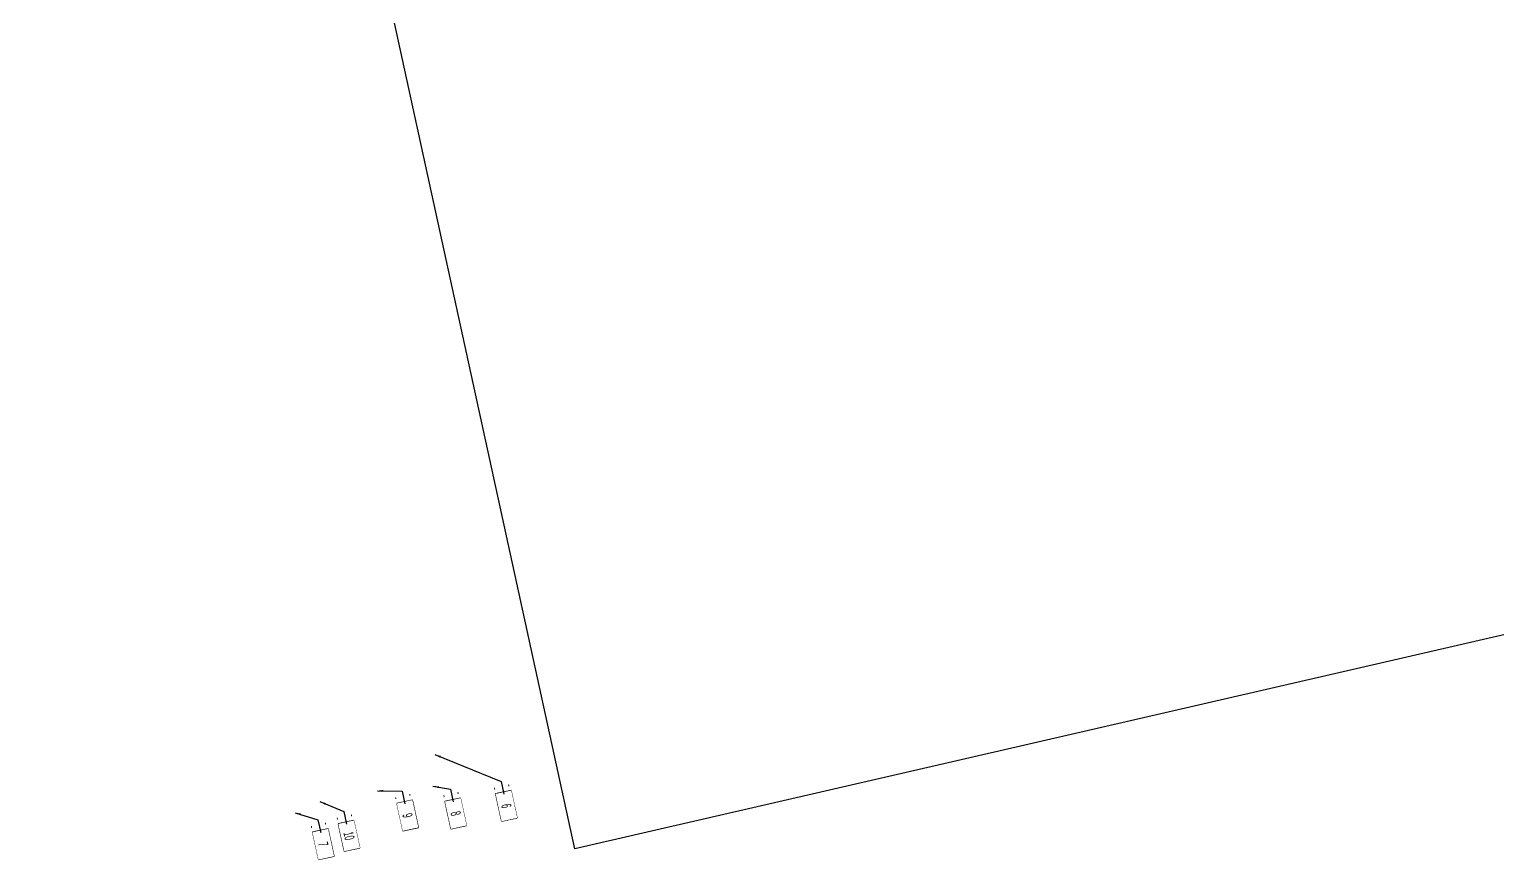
# Model space of a CAD drawing. Header units: metres. Extents: x 8416582 to 8417409, y 5771873 to 5772737.
# Drawn here: x 8416662.4 to 8416735.8, y 5772140.4 to 5772181.8 of the extents above; entities that cross this region are included whole.
import ezdxf
from ezdxf.enums import TextEntityAlignment as Align

# ---------------------------------------------------------------- set-up
doc = ezdxf.new("R2010")
doc.units = ezdxf.units.M
doc.set_wipeout_variables(frame=1)
for name, color, linetype in [('00RysOpi-T', 2, 'Continuous'), ('AII_M_opisy do legendy', 2, 'Continuous'), ('AII_xref', 7, 'Continuous')]:
    doc.layers.add(name, color=color, linetype=linetype)
doc.styles.add('CDMSTYLE', font='CDMSIMPL.shx', dxfattribs={"width": 0.7, "bigfont": 'CDMBIGPL.shx'})
doc.dimstyles.new('CDM-ME200MM$7', dxfattribs={"dimscale": 0.2, "dimtxt": 2.5, "dimasz": 1.5, "dimexe": 1.5, "dimexo": 5, "dimgap": 0.5, "dimtad": 1, "dimdec": 0, "dimlfac": 1000, "dimrnd": 1, "dimzin": 9, "dimtxsty": 'CDMSTYLE', "dimblk": 'OBLIQUE', "dimcen": 2.5, "dimdle": 1.5, "dimclrd": 9, "dimclre": 9, "dimclrt": 1, "dimadec": 1, "dimazin": 2, "dimtfac": 1, "dimtdec": 0, "dimtix": 1, "dimtmove": 2, "dimatfit": 3, "dimfxl": 1, "dimtvp": 1, "dimtolj": 1, "dimtzin": 0, "dimlwd": 25, "dimlwe": 25, "dimarcsym": 0})

# ---------------------------------------------------------------- blocks, each defined once
blk = doc.blocks.new('OpiNum01')
at = {"layer": 'AII_M_opisy do legendy', "color": 0, "linetype": 'Continuous'}
blk.add_lwpolyline([(-3.5, -2), (3.5, -2), (3.5, 2), (-3.5, 2)], close=True, dxfattribs=at)
at = {"color": 9, "linetype": 'Continuous', "lineweight": 25, "style": 'CDMSTYLE', "width": 0.7, "flags": 1}
for tag, p in [('NAZWAPOL', (-4.1, -6.8)), ('NAZWAANG', (-4.1, -10.48)), ('SPECYF', (-4.1, -14.15)), ('ID', (-4.1, -17.82)), ('BAZA', (-4.1, -21.5)), ('RYSUNEK', (-4.1, -25.17))]:
    blk.add_attdef(tag, p, '', height=2, dxfattribs=at)
at = {"layer": 'AII_M_opisy do legendy', "linetype": 'Continuous', "lineweight": -2, "style": 'CDMSTYLE', "width": 0.5}
blk.add_attdef('NR', text='', height=2.5, dxfattribs=at).set_placement((0, 0), align=Align.MIDDLE)
at = {"color": 0, "linetype": 'Continuous'}
blk.add_wipeout([(-3.5, -2), (3.5, -2), (3.5, 2), (-3.5, 2)], dxfattribs=at).dxf.layer = 'AII_M_opisy do legendy'
blk = doc.blocks.new('OpiTxt01')
at = {"color": 0, "linetype": 'Continuous', "lineweight": 20, "style": 'CDMSTYLE', "width": 0.7}
blk.add_attdef('TEKST_GORNY', (1, 0.89), '', height=2, dxfattribs=at)
at = {"color": 0, "linetype": 'Continuous', "lineweight": -2, "style": 'CDMSTYLE', "width": 0.7}
blk.add_attdef('TEKST_DOLNY', (1.05, -2.73), '', height=2, dxfattribs=at)
blk = doc.blocks.new('_OBLIQUE')
at = {"color": 0, "linetype": 'ByBlock'}
blk.add_line((-0.5, -0.5), (0.5, 0.5), dxfattribs=at)

msp = doc.modelspace()

# ---------------------------------------------------------------- block references
at = {"layer": '00RysOpi-T', "color": 1, "linetype": 'Continuous', "lineweight": 0, "xscale": 0.2, "yscale": 0.2, "zscale": 0.2, "rotation": 282.3200789319986}
for p, values in [((8416686.2178, 5772143.0418), {'NR': '6'}), ((8416681.2765, 5772142.5649), {'NR': '9'}), ((8416678.3561, 5772141.5459), {'NR': '10'})]:
    msp.add_blockref('OpiNum01', p, dxfattribs=at).add_auto_attribs(values)

# ---------------------------------------------------------------- next in the draw order: block references
at = {"layer": 'Defpoints', "color": 250, "linetype": 'Continuous', "lineweight": 0, "xscale": 0.2, "yscale": 0.2, "zscale": 0.2, "rotation": 282.3200789319986}
for p in [(8416685.9532, 5772144.2532), (8416681.0119, 5772143.7764), (8416678.0915, 5772142.7574)]:
    msp.add_blockref('OpiTxt01', p, dxfattribs=at).add_auto_attribs({'TEKST_GORNY': '-', 'TEKST_DOLNY': '-'})

# ---------------------------------------------------------------- next in the draw order: leaders
at = {"layer": '00RysOpi-T', "color": 9, "linetype": 'Continuous', "lineweight": 0}
for points in [[(8416682.6409, 5772145.6086), (8416685.9532, 5772144.2532), (8416686.0897, 5772143.6279)], [(8416679.7711, 5772143.8009), (8416681.0119, 5772143.7764), (8416681.1485, 5772143.1511)], [(8416676.8954, 5772143.2573), (8416678.0915, 5772142.7574), (8416678.2281, 5772142.1321)]]:
    msp.add_leader(points, dimstyle='CDM-ME200MM$7', dxfattribs=at)

# ---------------------------------------------------------------- next in the draw order: block references
at = {"layer": '00RysOpi-T', "color": 1, "linetype": 'Continuous', "lineweight": 0, "xscale": 0.2, "yscale": 0.2, "zscale": 0.2, "rotation": 282.3200789319986}
msp.add_blockref('OpiNum01', (8416683.6865, 5772142.662), dxfattribs=at).add_auto_attribs({'NR': '8'})

# ---------------------------------------------------------------- next in the draw order: linework, layer by layer
at = {"layer": 'AII_xref'}
msp.add_lwpolyline([(8416736.601, 5772325.7953), (8416772.7992, 5772160.0541), (8416689.6284, 5772140.9052), (8416653.4302, 5772306.6464)], close=True, dxfattribs=at)

# ---------------------------------------------------------------- next in the draw order: block references
at = {"layer": 'Defpoints', "color": 250, "linetype": 'Continuous', "lineweight": 0, "xscale": 0.2, "yscale": 0.2, "zscale": 0.2, "rotation": 282.3200789319986}
msp.add_blockref('OpiTxt01', (8416683.4219, 5772143.8735), dxfattribs=at).add_auto_attribs({'TEKST_GORNY': '-', 'TEKST_DOLNY': '-'})

# ---------------------------------------------------------------- next in the draw order: leaders
at = {"layer": '00RysOpi-T', "color": 9, "linetype": 'Continuous', "lineweight": 0}
msp.add_leader([(8416682.5415, 5772144.0298), (8416683.4219, 5772143.8735), (8416683.5584, 5772143.2482)], dimstyle='CDM-ME200MM$7', dxfattribs=at)

# ---------------------------------------------------------------- next in the draw order: block references
at = {"layer": '00RysOpi-T', "color": 1, "linetype": 'Continuous', "lineweight": 0, "xscale": 0.2, "yscale": 0.2, "zscale": 0.2, "rotation": 282.3200792632047}
msp.add_blockref('OpiNum01', (8416677.0649, 5772141.1274), dxfattribs=at).add_auto_attribs({'NR': '7'})

# ---------------------------------------------------------------- next in the draw order: block references
at = {"layer": 'Defpoints', "color": 250, "linetype": 'Continuous', "lineweight": 0, "xscale": 0.2, "yscale": 0.2, "zscale": 0.2, "rotation": 282.3200792632047}
msp.add_blockref('OpiTxt01', (8416676.8003, 5772142.3388), dxfattribs=at).add_auto_attribs({'TEKST_GORNY': '-', 'TEKST_DOLNY': '-'})

# ---------------------------------------------------------------- next in the draw order: leaders
at = {"layer": '00RysOpi-T', "color": 9, "linetype": 'Continuous', "lineweight": 0}
msp.add_leader([(8416675.6571, 5772142.7032), (8416676.8003, 5772142.3388), (8416676.9369, 5772141.7136)], dimstyle='CDM-ME200MM$7', dxfattribs=at)

doc.saveas('drawing.dxf')
